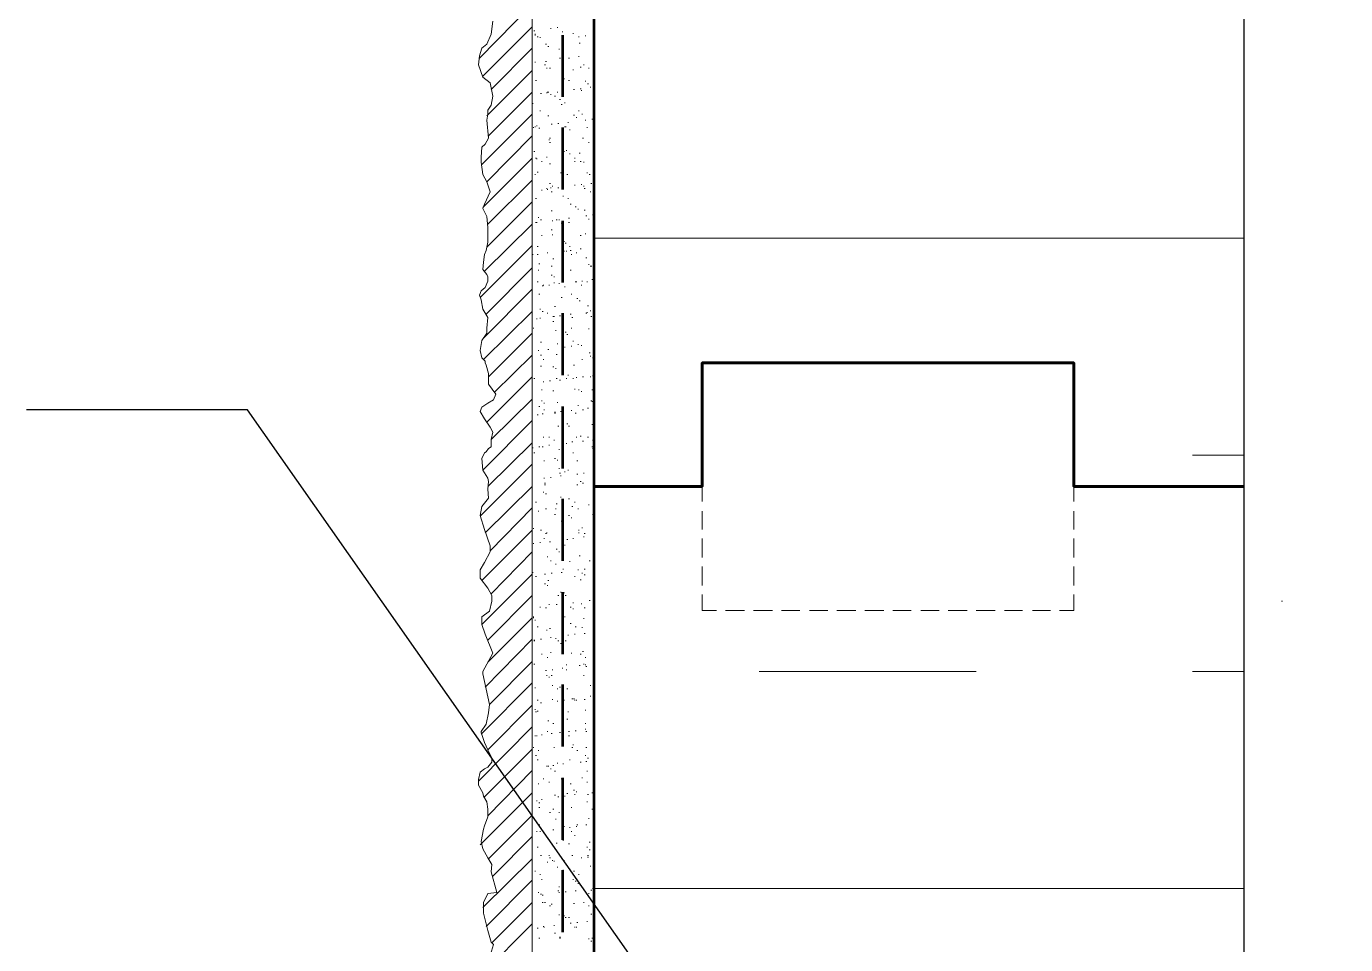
# Model space of a CAD drawing. Header units: millimetres. Extents: x 14 to 201, y 16 to 268.
# Drawn here: x 56.45 to 90.29, y 178.54 to 202.09 of the extents above; entities that cross this region are included whole.
import ezdxf

# ---------------------------------------------------------------- set-up
doc = ezdxf.new("R2010")
doc.units = ezdxf.units.MM
doc.header["$MEASUREMENT"] = 0
doc.layers.get('0').update_dxf_attribs({"linetype": 'CONTINUOUS'})

msp = doc.modelspace()

# ---------------------------------------------------------------- linework, layer by layer
at = {"color": 0, "linetype": 'Continuous', "lineweight": 15, "true_color": 0x000007}
for p, q in [((69.427, 247.46), (69.427, 120.565)), ((73.787, 189.907), (73.787, 190.288)), ((83.312, 190.288), (83.312, 189.907)), ((73.787, 189.188), (73.787, 189.653)), ((83.312, 189.653), (83.312, 189.188)), ((73.787, 188.468), (73.787, 188.955)), ((83.312, 188.955), (83.312, 188.468)), ((73.787, 187.748), (73.787, 188.235)), ((83.312, 188.235), (83.312, 187.748)), ((74.867, 187.113), (74.38, 187.113)), ((75.586, 187.113), (75.099, 187.113)), ((76.285, 187.113), (75.819, 187.113)), ((77.004, 187.113), (76.539, 187.113)), ((77.724, 187.113), (77.237, 187.113)), ((78.444, 187.113), (77.957, 187.113)), ((79.142, 187.113), (78.677, 187.113)), ((79.862, 187.113), (79.396, 187.113)), ((80.582, 187.113), (80.095, 187.113)), ((81.301, 187.113), (80.814, 187.113)), ((82, 187.113), (81.534, 187.113)), ((82.719, 187.113), (82.254, 187.113))]:
    msp.add_line(p, q, dxfattribs=at)
at = {"color": 0, "linetype": 'Continuous', "lineweight": 25, "true_color": 0x000007}
for p, q in [((87.672, 247.46), (87.672, 190.288)), ((87.672, 190.288), (87.672, 122.153))]:
    msp.add_line(p, q, dxfattribs=at)
at = {"color": 0, "linetype": 'Continuous', "lineweight": 15, "true_color": 0x656565}
for p, q in [((68.072, 201.274), (69.427, 202.65)), ((68.157, 200.808), (69.427, 202.078)), ((69.892, 202.036), (69.914, 202.036)), ((70.062, 202.057), (70.083, 202.057)), ((69.469, 201.972), (69.49, 201.972)), ((69.49, 201.888), (69.511, 201.888)), ((69.49, 201.866), (69.511, 201.866)), ((69.554, 201.824), (69.575, 201.824)), ((69.617, 201.803), (69.638, 201.803)), ((70.189, 201.951), (70.21, 201.951)), ((70.464, 201.909), (70.485, 201.909)), ((70.612, 201.824), (70.633, 201.824)), ((70.781, 201.845), (70.803, 201.845)), ((71.014, 201.951), (71.035, 201.951)), ((68.368, 200.469), (69.427, 201.528)), ((69.765, 201.634), (69.787, 201.634)), ((69.829, 201.57), (69.85, 201.57)), ((70.104, 201.507), (70.125, 201.507)), ((70.21, 201.358), (70.231, 201.358)), ((70.633, 201.655), (70.654, 201.655)), ((69.49, 201.168), (69.511, 201.168)), ((69.744, 201.104), (69.765, 201.104)), ((69.765, 201.189), (69.787, 201.189)), ((69.787, 201.02), (69.808, 201.02)), ((69.871, 201.02), (69.892, 201.02)), ((70.125, 201.274), (70.146, 201.274)), ((70.189, 201.253), (70.21, 201.253)), ((70.189, 201.231), (70.21, 201.231)), ((70.358, 201.274), (70.379, 201.274)), ((70.612, 201.316), (70.633, 201.316)), ((70.654, 201.041), (70.676, 201.041)), ((70.739, 201.104), (70.76, 201.104)), ((70.866, 201.02), (70.887, 201.02)), ((68.262, 199.792), (69.427, 200.956)), ((69.511, 200.702), (69.533, 200.702)), ((70.231, 200.745), (70.252, 200.745)), ((70.358, 200.702), (70.379, 200.702)), ((70.464, 200.977), (70.485, 200.977)), ((70.781, 200.681), (70.803, 200.681)), ((68.305, 199.284), (69.427, 200.406)), ((69.638, 200.364), (69.66, 200.364)), ((69.787, 200.385), (69.808, 200.385)), ((69.808, 200.406), (69.829, 200.406)), ((69.829, 200.406), (69.85, 200.406)), ((69.892, 200.342), (69.914, 200.342)), ((70.062, 200.406), (70.083, 200.406)), ((70.485, 200.469), (70.506, 200.469)), ((70.654, 200.491), (70.676, 200.491)), ((70.676, 200.448), (70.697, 200.448)), ((70.845, 200.618), (70.866, 200.618)), ((70.908, 200.533), (70.93, 200.533)), ((69.427, 200.11), (69.448, 200.11)), ((69.998, 200.3), (70.019, 200.3)), ((70.125, 200.215), (70.146, 200.215)), ((70.168, 200.088), (70.189, 200.088)), ((70.252, 200.131), (70.273, 200.131)), ((70.993, 200.3), (71.014, 200.3)), ((68.135, 198.543), (69.427, 199.834)), ((69.617, 199.919), (69.638, 199.919)), ((69.829, 199.792), (69.85, 199.792)), ((70.485, 199.813), (70.506, 199.813)), ((70.549, 199.75), (70.57, 199.75)), ((70.612, 199.919), (70.633, 199.919)), ((70.697, 199.834), (70.718, 199.834)), ((70.781, 199.686), (70.803, 199.686)), ((70.951, 199.707), (70.972, 199.707)), ((69.448, 199.496), (69.469, 199.496)), ((69.49, 199.517), (69.511, 199.517)), ((69.533, 199.538), (69.554, 199.538)), ((69.596, 199.475), (69.617, 199.475)), ((69.914, 199.58), (69.935, 199.58)), ((70.083, 199.602), (70.104, 199.602)), ((70.252, 199.517), (70.273, 199.517)), ((70.273, 199.517), (70.295, 199.517)), ((70.337, 199.623), (70.358, 199.623)), ((70.379, 199.432), (70.4, 199.432)), ((70.824, 199.496), (70.845, 199.496)), ((68.262, 198.099), (69.427, 199.284)), ((69.85, 199.178), (69.871, 199.178)), ((69.871, 199.221), (69.892, 199.221)), ((69.871, 199.115), (69.892, 199.115)), ((70.718, 199.221), (70.739, 199.221)), ((70.866, 199.115), (70.887, 199.115)), ((68.157, 197.443), (69.427, 198.713)), ((69.469, 198.882), (69.49, 198.882)), ((69.511, 198.713), (69.533, 198.713)), ((69.533, 198.691), (69.554, 198.691)), ((69.66, 198.628), (69.681, 198.628)), ((69.787, 198.734), (69.808, 198.734)), ((70.189, 198.924), (70.21, 198.924)), ((70.21, 198.797), (70.231, 198.797)), ((70.231, 198.882), (70.252, 198.882)), ((70.295, 198.903), (70.316, 198.903)), ((70.379, 198.818), (70.4, 198.818)), ((70.506, 198.713), (70.527, 198.713)), ((70.506, 198.628), (70.527, 198.628)), ((70.633, 198.84), (70.654, 198.84)), ((70.654, 198.628), (70.676, 198.628)), ((69.49, 198.289), (69.511, 198.289)), ((69.554, 198.353), (69.575, 198.353)), ((69.871, 198.564), (69.892, 198.564)), ((70.146, 198.332), (70.168, 198.332)), ((70.316, 198.289), (70.337, 198.289)), ((70.739, 198.607), (70.76, 198.607)), ((70.824, 198.332), (70.845, 198.332)), ((70.887, 198.289), (70.908, 198.289)), ((68.284, 197.019), (69.427, 198.141)), ((69.871, 198.056), (69.892, 198.056)), ((69.892, 197.951), (69.914, 197.951)), ((69.935, 197.993), (69.956, 197.993)), ((70.083, 197.951), (70.104, 197.951)), ((70.506, 198.014), (70.527, 198.014)), ((70.676, 198.035), (70.697, 198.035)), ((70.739, 197.993), (70.76, 197.993)), ((70.93, 198.056), (70.951, 198.056)), ((69.511, 197.675), (69.533, 197.675)), ((69.66, 197.887), (69.681, 197.887)), ((69.787, 197.929), (69.808, 197.929)), ((69.808, 197.908), (69.829, 197.908)), ((69.914, 197.845), (69.935, 197.845)), ((70.21, 197.739), (70.231, 197.739)), ((70.337, 197.675), (70.358, 197.675)), ((70.76, 197.929), (70.781, 197.929)), ((70.908, 197.845), (70.93, 197.845)), ((68.262, 196.427), (69.427, 197.591)), ((69.914, 197.358), (69.935, 197.358)), ((70.4, 197.527), (70.422, 197.527)), ((70.527, 197.464), (70.549, 197.464)), ((70.591, 197.4), (70.612, 197.4)), ((70.76, 197.379), (70.781, 197.379)), ((68.199, 195.813), (69.427, 197.019)), ((69.511, 197.062), (69.533, 197.062)), ((69.533, 197.062), (69.554, 197.062)), ((69.575, 197.189), (69.596, 197.189)), ((69.638, 197.125), (69.66, 197.125)), ((69.935, 197.104), (69.956, 197.104)), ((70.041, 197.125), (70.062, 197.125)), ((70.104, 197.125), (70.125, 197.125)), ((70.168, 197.04), (70.189, 197.04)), ((70.358, 197.167), (70.379, 197.167)), ((70.358, 197.062), (70.379, 197.062)), ((70.803, 197.231), (70.824, 197.231)), ((70.866, 197.146), (70.887, 197.146)), ((70.972, 197.252), (70.993, 197.252)), ((69.66, 196.723), (69.681, 196.723)), ((69.914, 196.871), (69.935, 196.871)), ((69.935, 196.744), (69.956, 196.744)), ((70.654, 196.723), (70.676, 196.723)), ((70.781, 196.765), (70.803, 196.765)), ((71.014, 196.659), (87.672, 196.659)), ((68.093, 195.135), (69.427, 196.469)), ((69.554, 196.448), (69.575, 196.448)), ((69.808, 196.278), (69.829, 196.278)), ((70.231, 196.575), (70.252, 196.575)), ((70.231, 196.321), (70.252, 196.321)), ((70.273, 196.532), (70.295, 196.532)), ((70.295, 196.321), (70.316, 196.321)), ((70.379, 196.448), (70.4, 196.448)), ((70.4, 196.342), (70.422, 196.342)), ((70.549, 196.278), (70.57, 196.278)), ((70.654, 196.384), (70.676, 196.384)), ((69.427, 196.236), (69.448, 196.236)), ((69.554, 196.236), (69.575, 196.236)), ((69.596, 196.003), (69.617, 196.003)), ((69.914, 195.94), (69.935, 195.94)), ((69.956, 196.13), (69.977, 196.13)), ((70.422, 196.236), (70.443, 196.236)), ((70.803, 196.151), (70.824, 196.151)), ((70.866, 195.982), (70.887, 195.982)), ((70.908, 195.94), (70.93, 195.94)), ((70.93, 195.94), (70.951, 195.94)), ((68.241, 194.712), (69.427, 195.897)), ((69.575, 195.834), (69.596, 195.834)), ((69.914, 195.707), (69.935, 195.707)), ((69.977, 195.665), (69.998, 195.665)), ((70.4, 195.834), (70.422, 195.834)), ((70.951, 195.601), (70.972, 195.601)), ((68.157, 194.077), (69.427, 195.347)), ((69.554, 195.538), (69.575, 195.538)), ((69.681, 195.432), (69.702, 195.432)), ((69.702, 195.453), (69.723, 195.453)), ((69.85, 195.453), (69.871, 195.453)), ((69.977, 195.516), (69.998, 195.516)), ((70.104, 195.495), (70.125, 195.495)), ((70.252, 195.411), (70.273, 195.411)), ((70.527, 195.538), (70.549, 195.538)), ((70.549, 195.538), (70.57, 195.538)), ((70.676, 195.453), (70.697, 195.453)), ((70.697, 195.559), (70.718, 195.559)), ((70.824, 195.538), (70.845, 195.538)), ((69.596, 195.22), (69.617, 195.22)), ((69.998, 194.903), (70.019, 194.903)), ((70.168, 195.135), (70.189, 195.135)), ((70.422, 195.22), (70.443, 195.22)), ((70.57, 195.114), (70.591, 195.114)), ((70.633, 195.051), (70.654, 195.051)), ((70.845, 194.924), (70.866, 194.924)), ((68.178, 193.548), (69.427, 194.776)), ((69.533, 194.585), (69.554, 194.585)), ((69.617, 194.839), (69.638, 194.839)), ((69.617, 194.606), (69.638, 194.606)), ((69.681, 194.776), (69.702, 194.776)), ((69.808, 194.733), (69.829, 194.733)), ((69.956, 194.649), (69.977, 194.649)), ((69.977, 194.649), (69.998, 194.649)), ((70.125, 194.67), (70.146, 194.67)), ((70.4, 194.712), (70.422, 194.712)), ((70.443, 194.627), (70.464, 194.627)), ((70.803, 194.733), (70.824, 194.733)), ((70.824, 194.754), (70.845, 194.754)), ((70.908, 194.797), (70.93, 194.797)), ((70.93, 194.649), (70.951, 194.649)), ((70.993, 194.776), (71.014, 194.776)), ((68.305, 193.103), (69.427, 194.225)), ((69.448, 194.352), (69.469, 194.352)), ((69.956, 194.522), (69.977, 194.522)), ((70.019, 194.289), (70.041, 194.289)), ((70.273, 194.246), (70.295, 194.246)), ((70.422, 194.352), (70.443, 194.352)), ((70.866, 194.331), (70.887, 194.331)), ((69.638, 193.992), (69.66, 193.992)), ((70.062, 193.95), (70.083, 193.95)), ((70.316, 194.183), (70.337, 194.183)), ((70.422, 193.887), (70.443, 193.887)), ((70.464, 194.014), (70.485, 194.014)), ((70.591, 193.929), (70.612, 193.929)), ((70.676, 193.908), (70.697, 193.908)), ((68.453, 192.701), (69.427, 193.654)), ((69.575, 193.781), (69.596, 193.781)), ((69.638, 193.654), (69.66, 193.654)), ((69.702, 193.548), (69.723, 193.548)), ((69.829, 193.802), (69.85, 193.802)), ((70.041, 193.675), (70.062, 193.675)), ((70.21, 193.865), (70.231, 193.865)), ((70.252, 193.865), (70.273, 193.865)), ((70.697, 193.548), (70.718, 193.548)), ((70.887, 193.717), (70.908, 193.717)), ((70.908, 193.633), (70.93, 193.633)), ((70.972, 193.59), (70.993, 193.59)), ((69.638, 193.379), (69.66, 193.379)), ((69.956, 193.357), (69.977, 193.357)), ((70.019, 193.315), (70.041, 193.315)), ((70.485, 193.4), (70.506, 193.4)), ((68.262, 191.939), (69.427, 193.103)), ((69.469, 193.061), (69.49, 193.061)), ((69.702, 192.976), (69.723, 192.976)), ((69.871, 192.998), (69.892, 192.998)), ((70.041, 193.061), (70.062, 193.061)), ((70.125, 193.019), (70.146, 193.019)), ((70.295, 193.061), (70.316, 193.061)), ((70.337, 193.146), (70.358, 193.146)), ((70.464, 193.061), (70.485, 193.061)), ((70.549, 193.082), (70.57, 193.082)), ((70.718, 193.103), (70.739, 193.103)), ((70.908, 193.103), (70.93, 193.103)), ((70.972, 193.125), (70.993, 193.125)), ((68.368, 191.495), (69.427, 192.532)), ((69.66, 192.765), (69.681, 192.765)), ((69.956, 192.744), (69.977, 192.744)), ((70.506, 192.786), (70.527, 192.786)), ((70.612, 192.765), (70.633, 192.765)), ((70.676, 192.722), (70.697, 192.722)), ((70.951, 192.765), (70.972, 192.765)), ((69.596, 192.341), (69.617, 192.341)), ((69.66, 192.49), (69.681, 192.49)), ((69.723, 192.426), (69.744, 192.426)), ((69.723, 192.257), (69.744, 192.257)), ((69.998, 192.193), (70.019, 192.193)), ((70.062, 192.447), (70.083, 192.447)), ((70.146, 192.214), (70.168, 192.214)), ((70.422, 192.236), (70.443, 192.236)), ((70.591, 192.363), (70.612, 192.363)), ((70.718, 192.257), (70.739, 192.257)), ((70.845, 192.299), (70.866, 192.299)), ((70.93, 192.49), (70.951, 192.49)), ((70.951, 192.468), (70.972, 192.468)), ((71.014, 192.32), (71.035, 192.32)), ((68.157, 190.712), (69.427, 191.982)), ((69.554, 192.13), (69.575, 192.13)), ((69.681, 192.151), (69.702, 192.151)), ((69.998, 192.172), (70.019, 192.172)), ((70.21, 191.96), (70.231, 191.96)), ((70.316, 191.897), (70.337, 191.897)), ((70.527, 192.172), (70.549, 192.172)), ((70.951, 191.876), (70.972, 191.876)), ((69.702, 191.558), (69.723, 191.558)), ((69.85, 191.558), (69.871, 191.558)), ((70.083, 191.833), (70.104, 191.833)), ((70.358, 191.833), (70.379, 191.833)), ((70.549, 191.558), (70.57, 191.558)), ((70.654, 191.579), (70.676, 191.579)), ((70.845, 191.558), (70.866, 191.558)), ((68.284, 190.288), (69.427, 191.41)), ((69.427, 191.283), (69.448, 191.283)), ((69.596, 191.304), (69.617, 191.304)), ((69.681, 191.304), (69.702, 191.304)), ((69.85, 191.347), (69.871, 191.347)), ((69.977, 191.474), (69.998, 191.474)), ((70.104, 191.241), (70.125, 191.241)), ((70.295, 191.389), (70.316, 191.389)), ((70.443, 191.431), (70.464, 191.431)), ((70.718, 191.452), (70.739, 191.452)), ((70.951, 191.304), (70.972, 191.304)), ((70.972, 191.474), (70.993, 191.474)), ((70.972, 191.262), (70.993, 191.262)), ((68.093, 189.526), (69.427, 190.86)), ((69.469, 191.156), (69.49, 191.156)), ((69.723, 190.944), (69.744, 190.944)), ((69.998, 191.008), (70.019, 191.008)), ((70.062, 190.966), (70.083, 190.966)), ((70.464, 191.156), (70.485, 191.156)), ((70.57, 190.944), (70.591, 190.944)), ((86.36, 191.093), (87.672, 191.093)), ((69.723, 190.5), (69.744, 190.5)), ((69.892, 190.521), (69.914, 190.521)), ((70.104, 190.754), (70.125, 190.754)), ((70.125, 190.627), (70.146, 190.627)), ((70.146, 190.563), (70.168, 190.563)), ((70.252, 190.669), (70.273, 190.669)), ((70.337, 190.712), (70.358, 190.712)), ((70.57, 190.606), (70.591, 190.606)), ((70.739, 190.627), (70.76, 190.627)), ((70.993, 190.669), (71.014, 190.669)), ((70.993, 190.648), (71.014, 190.648)), ((68.22, 189.103), (69.427, 190.288)), ((69.744, 190.373), (69.765, 190.373)), ((69.744, 190.331), (69.765, 190.331)), ((70.57, 190.331), (70.591, 190.331)), ((70.654, 190.415), (70.676, 190.415)), ((70.718, 190.373), (70.739, 190.373)), ((70.718, 190.373), (70.739, 190.373)), ((69.511, 189.886), (69.533, 189.886)), ((69.702, 190.14), (69.723, 190.14)), ((69.765, 190.098), (69.787, 190.098)), ((70.041, 189.844), (70.062, 189.844)), ((70.146, 190.013), (70.168, 190.013)), ((70.358, 189.971), (70.379, 189.971)), ((70.506, 189.886), (70.527, 189.886)), ((70.866, 189.823), (70.887, 189.823)), ((70.993, 190.119), (71.014, 190.119)), ((71.014, 190.034), (71.035, 190.034)), ((68.347, 188.637), (69.427, 189.738)), ((69.575, 189.653), (69.596, 189.653)), ((69.765, 189.717), (69.787, 189.717)), ((69.998, 189.569), (70.019, 189.569)), ((70.019, 189.717), (70.041, 189.717)), ((70.189, 189.738), (70.21, 189.738)), ((70.358, 189.547), (70.379, 189.547)), ((70.422, 189.484), (70.443, 189.484)), ((70.443, 189.78), (70.464, 189.78)), ((70.591, 189.717), (70.612, 189.717)), ((70.972, 189.569), (70.993, 189.569)), ((68.135, 187.875), (69.427, 189.166)), ((69.448, 189.209), (69.469, 189.209)), ((69.638, 189.166), (69.66, 189.166)), ((70.168, 189.399), (70.189, 189.399)), ((70.612, 189.166), (70.633, 189.166)), ((70.697, 189.23), (70.718, 189.23)), ((69.448, 188.828), (69.469, 188.828)), ((69.617, 188.849), (69.638, 188.849)), ((69.723, 188.955), (69.744, 188.955)), ((69.765, 189.082), (69.787, 189.082)), ((69.787, 189.103), (69.808, 189.103)), ((69.871, 188.87), (69.892, 188.87)), ((70.316, 188.934), (70.337, 188.934)), ((70.464, 188.955), (70.485, 188.955)), ((70.612, 189.103), (70.633, 189.103)), ((70.739, 188.997), (70.76, 188.997)), ((70.76, 189.082), (70.781, 189.082)), ((70.993, 188.955), (71.014, 188.955)), ((68.368, 187.537), (69.427, 188.616)), ((69.808, 188.489), (69.829, 188.489)), ((70.041, 188.68), (70.062, 188.68)), ((70.104, 188.616), (70.125, 188.616)), ((70.189, 188.785), (70.21, 188.785)), ((70.252, 188.785), (70.273, 188.785)), ((70.633, 188.51), (70.654, 188.51)), ((69.892, 188.383), (69.914, 188.383)), ((70.019, 188.299), (70.041, 188.299)), ((70.21, 188.172), (70.231, 188.172)), ((70.379, 188.362), (70.4, 188.362)), ((70.591, 188.15), (70.612, 188.15)), ((70.76, 188.172), (70.781, 188.172)), ((70.887, 188.383), (70.908, 188.383)), ((71.014, 188.299), (71.035, 188.299)), ((68.135, 186.753), (69.427, 188.045)), ((69.427, 188.087), (69.448, 188.087)), ((69.511, 187.981), (69.533, 187.981)), ((69.744, 188.045), (69.765, 188.045)), ((69.744, 187.791), (69.765, 187.791)), ((69.829, 187.875), (69.85, 187.875)), ((69.914, 188.066), (69.935, 188.066)), ((70.168, 188.087), (70.189, 188.087)), ((70.506, 187.981), (70.527, 187.981)), ((70.654, 187.896), (70.676, 187.896)), ((70.697, 188.066), (70.718, 188.066)), ((70.76, 188.023), (70.781, 188.023)), ((68.284, 186.351), (69.427, 187.494)), ((69.808, 187.748), (69.829, 187.748)), ((70.083, 187.494), (70.104, 187.494)), ((70.146, 187.579), (70.168, 187.579)), ((70.231, 187.558), (70.252, 187.558)), ((70.273, 187.494), (70.295, 187.494)), ((69.617, 187.198), (69.638, 187.198)), ((69.765, 187.177), (69.787, 187.177)), ((69.85, 187.261), (69.871, 187.261)), ((70.041, 187.261), (70.062, 187.261)), ((70.21, 187.283), (70.231, 187.283)), ((70.4, 187.198), (70.422, 187.198)), ((70.464, 187.304), (70.485, 187.304)), ((70.464, 187.156), (70.485, 187.156)), ((70.676, 187.283), (70.697, 187.283)), ((70.76, 187.177), (70.781, 187.177)), ((70.887, 187.367), (70.908, 187.367)), ((88.646, 187.346), (88.667, 187.346)), ((88.646, 187.346), (88.667, 187.346)), ((68.284, 185.78), (69.427, 186.923)), ((69.448, 186.944), (69.469, 186.944)), ((69.448, 186.923), (69.469, 186.923)), ((69.49, 186.859), (69.511, 186.859)), ((70.252, 186.944), (70.273, 186.944)), ((70.4, 186.775), (70.422, 186.775)), ((70.739, 186.902), (70.76, 186.902)), ((69.554, 186.69), (69.575, 186.69)), ((69.787, 186.605), (69.808, 186.605)), ((69.871, 186.648), (69.892, 186.648)), ((70.337, 186.478), (70.358, 186.478)), ((70.506, 186.499), (70.527, 186.499)), ((70.527, 186.69), (70.549, 186.69)), ((70.697, 186.669), (70.718, 186.669)), ((70.76, 186.521), (70.781, 186.521)), ((68.22, 185.145), (69.427, 186.372)), ((69.469, 186.351), (69.49, 186.351)), ((69.469, 186.33), (69.49, 186.33)), ((69.638, 186.372), (69.66, 186.372)), ((69.892, 186.415), (69.914, 186.415)), ((70.019, 186.394), (70.041, 186.394)), ((70.083, 186.33), (70.104, 186.33)), ((70.146, 186.267), (70.168, 186.267)), ((70.273, 186.33), (70.295, 186.33)), ((68.326, 184.7), (69.427, 185.801)), ((69.66, 185.991), (69.681, 185.991)), ((69.808, 185.907), (69.829, 185.907)), ((69.892, 186.034), (69.914, 186.034)), ((70.422, 186.013), (70.443, 186.013)), ((70.654, 185.991), (70.676, 185.991)), ((70.718, 186.055), (70.739, 186.055)), ((70.781, 185.907), (70.803, 185.907)), ((69.469, 185.737), (69.49, 185.737)), ((69.469, 185.737), (69.49, 185.737)), ((69.765, 185.568), (69.787, 185.568)), ((69.787, 185.441), (69.808, 185.441)), ((69.914, 185.441), (69.935, 185.441)), ((69.935, 185.589), (69.956, 185.589)), ((70.189, 185.632), (70.21, 185.632)), ((70.295, 185.716), (70.316, 185.716)), ((70.295, 185.589), (70.316, 185.589)), ((70.633, 185.695), (70.654, 185.695)), ((70.739, 185.737), (70.76, 185.737)), ((70.739, 185.441), (70.76, 185.441)), ((70.781, 185.716), (70.803, 185.716)), ((70.803, 185.674), (70.824, 185.674)), ((75.248, 185.547), (80.814, 185.547)), ((86.36, 185.547), (87.672, 185.547)), ((68.114, 183.938), (69.427, 185.251)), ((69.49, 185.124), (69.511, 185.124)), ((69.85, 185.399), (69.871, 185.399)), ((69.935, 185.187), (69.956, 185.187)), ((70.062, 185.102), (70.083, 185.102)), ((70.125, 185.145), (70.146, 185.145)), ((70.316, 185.102), (70.337, 185.102)), ((70.908, 185.187), (70.93, 185.187)), ((69.554, 184.806), (69.575, 184.806)), ((69.638, 184.743), (69.66, 184.743)), ((69.935, 184.827), (69.956, 184.827)), ((70.062, 184.785), (70.083, 184.785)), ((70.231, 184.806), (70.252, 184.806)), ((70.443, 184.848), (70.464, 184.848)), ((70.485, 184.848), (70.506, 184.848)), ((70.506, 184.806), (70.527, 184.806)), ((70.549, 184.806), (70.57, 184.806)), ((70.76, 184.827), (70.781, 184.827)), ((70.908, 184.912), (70.93, 184.912)), ((68.284, 183.536), (69.427, 184.679)), ((69.49, 184.573), (69.511, 184.573)), ((69.511, 184.51), (69.533, 184.51)), ((69.554, 184.531), (69.575, 184.531)), ((70.189, 184.404), (70.21, 184.404)), ((70.337, 184.51), (70.358, 184.51)), ((70.781, 184.552), (70.803, 184.552)), ((68.051, 182.732), (69.427, 184.129)), ((69.829, 184.277), (69.85, 184.277)), ((69.956, 184.213), (69.977, 184.213)), ((70.316, 184.319), (70.337, 184.319)), ((70.781, 184.213), (70.803, 184.213)), ((70.781, 184.065), (70.803, 184.065)), ((69.49, 183.896), (69.511, 183.896)), ((69.533, 183.896), (69.554, 183.896)), ((69.66, 183.917), (69.681, 183.917)), ((69.808, 184.002), (69.829, 184.002)), ((69.914, 183.959), (69.935, 183.959)), ((70.125, 183.981), (70.146, 183.981)), ((70.189, 183.917), (70.21, 183.917)), ((70.358, 184.002), (70.379, 184.002)), ((70.358, 183.896), (70.379, 183.896)), ((70.527, 184.023), (70.549, 184.023)), ((70.803, 184.002), (70.824, 184.002)), ((68.199, 182.33), (69.427, 183.557)), ((69.448, 183.6), (69.469, 183.6)), ((69.511, 183.388), (69.533, 183.388)), ((69.575, 183.515), (69.596, 183.515)), ((69.977, 183.6), (69.998, 183.6)), ((70.443, 183.6), (70.464, 183.6)), ((70.464, 183.663), (70.485, 183.663)), ((70.57, 183.515), (70.591, 183.515)), ((70.781, 183.388), (70.803, 183.388)), ((70.803, 183.6), (70.824, 183.6)), ((69.554, 183.282), (69.575, 183.282)), ((69.787, 183.113), (69.808, 183.113)), ((69.829, 183.113), (69.85, 183.113)), ((69.892, 183.049), (69.914, 183.049)), ((69.956, 183.134), (69.977, 183.134)), ((70.062, 183.197), (70.083, 183.197)), ((70.21, 183.176), (70.231, 183.176)), ((70.379, 183.282), (70.4, 183.282)), ((70.654, 183.219), (70.676, 183.219)), ((70.803, 183.24), (70.824, 183.24)), ((70.845, 183.324), (70.866, 183.324)), ((68.284, 181.843), (69.427, 183.007)), ((69.702, 182.795), (69.723, 182.795)), ((69.85, 182.711), (69.871, 182.711)), ((69.998, 182.986), (70.019, 182.986)), ((70.168, 182.795), (70.189, 182.795)), ((70.697, 182.816), (70.718, 182.816)), ((70.824, 182.986), (70.845, 182.986)), ((70.824, 182.711), (70.845, 182.711)), ((68.093, 181.102), (69.427, 182.435)), ((69.575, 182.668), (69.596, 182.668)), ((69.998, 182.372), (70.019, 182.372)), ((70.316, 182.414), (70.337, 182.414)), ((70.4, 182.668), (70.422, 182.668)), ((70.485, 182.499), (70.506, 182.499)), ((70.506, 182.393), (70.527, 182.393)), ((70.549, 182.457), (70.57, 182.457)), ((70.845, 182.393), (70.866, 182.393)), ((70.951, 182.435), (70.972, 182.435)), ((69.533, 182.224), (69.554, 182.224)), ((69.596, 182.181), (69.617, 182.181)), ((69.596, 182.054), (69.617, 182.054)), ((69.66, 182.266), (69.681, 182.266)), ((70.083, 182.33), (70.104, 182.33)), ((70.252, 182.351), (70.273, 182.351)), ((70.422, 182.054), (70.443, 182.054)), ((70.824, 182.203), (70.845, 182.203)), ((68.305, 180.742), (69.427, 181.864)), ((69.871, 181.927), (69.892, 181.927)), ((69.956, 182.012), (69.977, 182.012)), ((70.019, 181.758), (70.041, 181.758)), ((70.104, 181.927), (70.125, 181.927)), ((70.866, 181.779), (70.887, 181.779)), ((70.951, 182.012), (70.972, 182.012)), ((69.533, 181.441), (69.554, 181.441)), ((69.596, 181.61), (69.617, 181.61)), ((69.617, 181.441), (69.638, 181.441)), ((69.681, 181.462), (69.702, 181.462)), ((69.956, 181.483), (69.977, 181.483)), ((70.189, 181.631), (70.21, 181.631)), ((70.231, 181.568), (70.252, 181.568)), ((70.379, 181.546), (70.4, 181.546)), ((70.422, 181.441), (70.443, 181.441)), ((70.549, 181.568), (70.57, 181.568)), ((70.57, 181.61), (70.591, 181.61)), ((70.803, 181.61), (70.824, 181.61)), ((68.411, 180.298), (69.427, 181.314)), ((69.554, 181.038), (69.575, 181.038)), ((70.041, 181.144), (70.062, 181.144)), ((70.21, 181.208), (70.231, 181.208)), ((70.358, 181.123), (70.379, 181.123)), ((70.506, 181.335), (70.527, 181.335)), ((70.824, 181.038), (70.845, 181.038)), ((70.887, 181.165), (70.908, 181.165)), ((68.157, 179.493), (69.427, 180.742)), ((69.638, 180.827), (69.66, 180.827)), ((69.85, 180.827), (69.871, 180.827)), ((69.871, 180.763), (69.892, 180.763)), ((69.935, 180.7), (69.956, 180.7)), ((69.977, 180.679), (69.998, 180.679)), ((70.231, 180.7), (70.252, 180.7)), ((70.443, 180.827), (70.464, 180.827)), ((70.676, 180.763), (70.697, 180.763)), ((70.845, 180.827), (70.866, 180.827)), ((70.845, 180.784), (70.866, 180.784)), ((70.887, 180.975), (70.908, 180.975)), ((69.49, 180.425), (69.511, 180.425)), ((69.808, 180.657), (69.829, 180.657)), ((70.062, 180.53), (70.083, 180.53)), ((70.21, 180.446), (70.231, 180.446)), ((70.485, 180.425), (70.506, 180.425)), ((70.908, 180.552), (70.93, 180.552)), ((68.241, 179.006), (69.427, 180.192)), ((69.617, 180.34), (69.638, 180.34)), ((69.66, 180.213), (69.681, 180.213)), ((70.104, 180.022), (70.125, 180.022)), ((70.464, 180.213), (70.485, 180.213)), ((70.527, 180.171), (70.549, 180.171)), ((70.591, 180.107), (70.612, 180.107)), ((70.612, 180.34), (70.633, 180.34)), ((69.575, 179.874), (69.596, 179.874)), ((69.638, 179.832), (69.66, 179.832)), ((69.681, 179.811), (69.702, 179.811)), ((70.083, 179.917), (70.104, 179.917)), ((70.104, 179.874), (70.125, 179.874)), ((70.273, 179.895), (70.295, 179.895)), ((70.527, 179.917), (70.549, 179.917)), ((70.866, 179.853), (70.887, 179.853)), ((70.93, 179.938), (70.951, 179.938)), ((70.972, 179.98), (70.993, 179.98)), ((71.014, 179.98), (87.672, 179.98)), ((68.389, 178.583), (69.427, 179.62)), ((69.681, 179.62), (69.702, 179.62)), ((69.744, 179.62), (69.765, 179.62)), ((69.871, 179.536), (69.892, 179.536)), ((69.914, 179.578), (69.935, 179.578)), ((70.485, 179.599), (70.506, 179.599)), ((70.739, 179.62), (70.76, 179.62)), ((70.866, 179.536), (70.887, 179.536)), ((68.157, 177.8), (69.427, 179.07)), ((69.702, 179.006), (69.723, 179.006)), ((69.977, 179.028), (69.998, 179.028)), ((70.104, 179.303), (70.125, 179.303)), ((70.231, 179.282), (70.252, 179.282)), ((70.273, 179.239), (70.295, 179.239)), ((70.358, 179.239), (70.379, 179.239)), ((70.4, 179.091), (70.422, 179.091)), ((70.57, 179.112), (70.591, 179.112)), ((70.824, 179.133), (70.845, 179.133)), ((70.93, 179.324), (70.951, 179.324)), ((69.554, 178.964), (69.575, 178.964)), ((69.596, 178.71), (69.617, 178.71)), ((69.723, 178.985), (69.744, 178.985)), ((69.998, 178.837), (70.019, 178.837)), ((70.125, 178.731), (70.146, 178.731)), ((70.125, 178.71), (70.146, 178.71)), ((70.506, 178.985), (70.527, 178.985)), ((70.549, 178.985), (70.57, 178.985)), ((70.866, 178.689), (70.887, 178.689)), ((70.951, 178.71), (70.972, 178.71)), ((70.993, 178.837), (71.014, 178.837)), ((70.93, 178.625), (70.951, 178.625))]:
    msp.add_line(p, q, dxfattribs=at)
at = {"color": 0, "linetype": 'Continuous', "lineweight": 53, "true_color": 0x000007}
for p, q in [((70.21, 200.279), (70.21, 201.867)), ((70.21, 197.908), (70.21, 199.496)), ((70.21, 195.517), (70.21, 197.104)), ((70.21, 193.146), (70.21, 194.733)), ((70.21, 190.754), (70.21, 192.342)), ((70.21, 188.383), (70.21, 189.971)), ((70.21, 185.992), (70.21, 187.579)), ((70.21, 183.621), (70.21, 185.208)), ((70.21, 181.229), (70.21, 182.817)), ((70.21, 178.858), (70.21, 180.446))]:
    msp.add_line(p, q, dxfattribs=at)
for points in [[(87.672, 190.288), (83.312, 190.288), (83.312, 193.463), (73.787, 193.463), (73.787, 190.288), (71.014, 190.288), (71.014, 247.46)], [(87.672, 122.153), (71.014, 122.153), (71.014, 190.288), (73.787, 190.288), (73.787, 193.463), (83.312, 193.463), (83.312, 190.288), (87.672, 190.288)]]:
    msp.add_lwpolyline(points, dxfattribs=at)
at = {"color": 0, "linetype": 'Continuous', "lineweight": 15, "true_color": 0x000007}
for points in [[(68.411, 202.226), (68.368, 201.888), (68.262, 201.634), (68.135, 201.528), (68.072, 201.337), (68.051, 201.104), (68.157, 200.787), (68.347, 200.639), (68.411, 200.3), (68.368, 200.067), (68.284, 199.94), (68.284, 199.834), (68.262, 199.686), (68.305, 199.221), (68.22, 199.072), (68.135, 198.988), (68.114, 198.734), (68.114, 198.607), (68.157, 198.289), (68.262, 198.099), (68.347, 197.845), (68.199, 197.527), (68.157, 197.421), (68.262, 197.21), (68.284, 196.935), (68.284, 196.554), (68.241, 196.342), (68.199, 196.236), (68.178, 196.046), (68.157, 195.855), (68.262, 195.728), (68.284, 195.665), (68.284, 195.559), (68.22, 195.389), (68.114, 195.305), (68.072, 195.199), (68.114, 195.072), (68.157, 194.839), (68.284, 194.627), (68.262, 194.352), (68.262, 194.225), (68.135, 194.035), (68.093, 193.781), (68.135, 193.59), (68.22, 193.506), (68.22, 193.463), (68.241, 193.4), (68.305, 193.188), (68.305, 192.913), (68.495, 192.659), (68.432, 192.511), (68.284, 192.426), (68.135, 192.32), (68.093, 192.214), (68.199, 192.024), (68.347, 191.812), (68.411, 191.685), (68.368, 191.495), (68.368, 191.304), (68.305, 191.262), (68.241, 191.177), (68.199, 191.156), (68.135, 191.008), (68.157, 190.712), (68.284, 190.5), (68.305, 190.415), (68.284, 190.225), (68.305, 189.992), (68.135, 189.78), (68.093, 189.547), (68.199, 189.188), (68.347, 188.764), (68.347, 188.616), (68.199, 188.341), (68.093, 188.15), (68.093, 187.939), (68.284, 187.685), (68.389, 187.494), (68.389, 187.346), (68.326, 187.092), (68.135, 186.944), (68.135, 186.753), (68.22, 186.499), (68.411, 186.013), (68.157, 185.547), (68.157, 185.483), (68.326, 184.7), (68.305, 184.489), (68.241, 184.192), (68.114, 184.002), (68.114, 183.981), (68.199, 183.727), (68.284, 183.536), (68.389, 183.324), (68.389, 183.219), (68.284, 183.092), (68.199, 183.049), (68.093, 182.965), (68.051, 182.774), (68.051, 182.626), (68.157, 182.435), (68.178, 182.351), (68.262, 182.203), (68.284, 182.012), (68.284, 181.822), (68.199, 181.589), (68.178, 181.504), (68.114, 181.187), (68.157, 180.996), (68.284, 180.763), (68.389, 180.594), (68.368, 180.403), (68.516, 179.874), (68.284, 179.853), (68.178, 179.62), (68.178, 179.345), (68.284, 178.901), (68.368, 178.604), (68.432, 178.541), (68.326, 178.202)], [(74.147, 187.113), (73.787, 187.113), (73.787, 187.516)], [(83.312, 187.516), (83.312, 187.113), (82.952, 187.113)]]:
    msp.add_lwpolyline(points, dxfattribs=at)
at = {"color": 0, "linetype": 'Continuous', "lineweight": 25, "true_color": 0x000007}
msp.add_lwpolyline([(101.6, 135.975), (62.124, 192.257), (56.451, 192.257)], dxfattribs=at)

doc.saveas('drawing.dxf')
